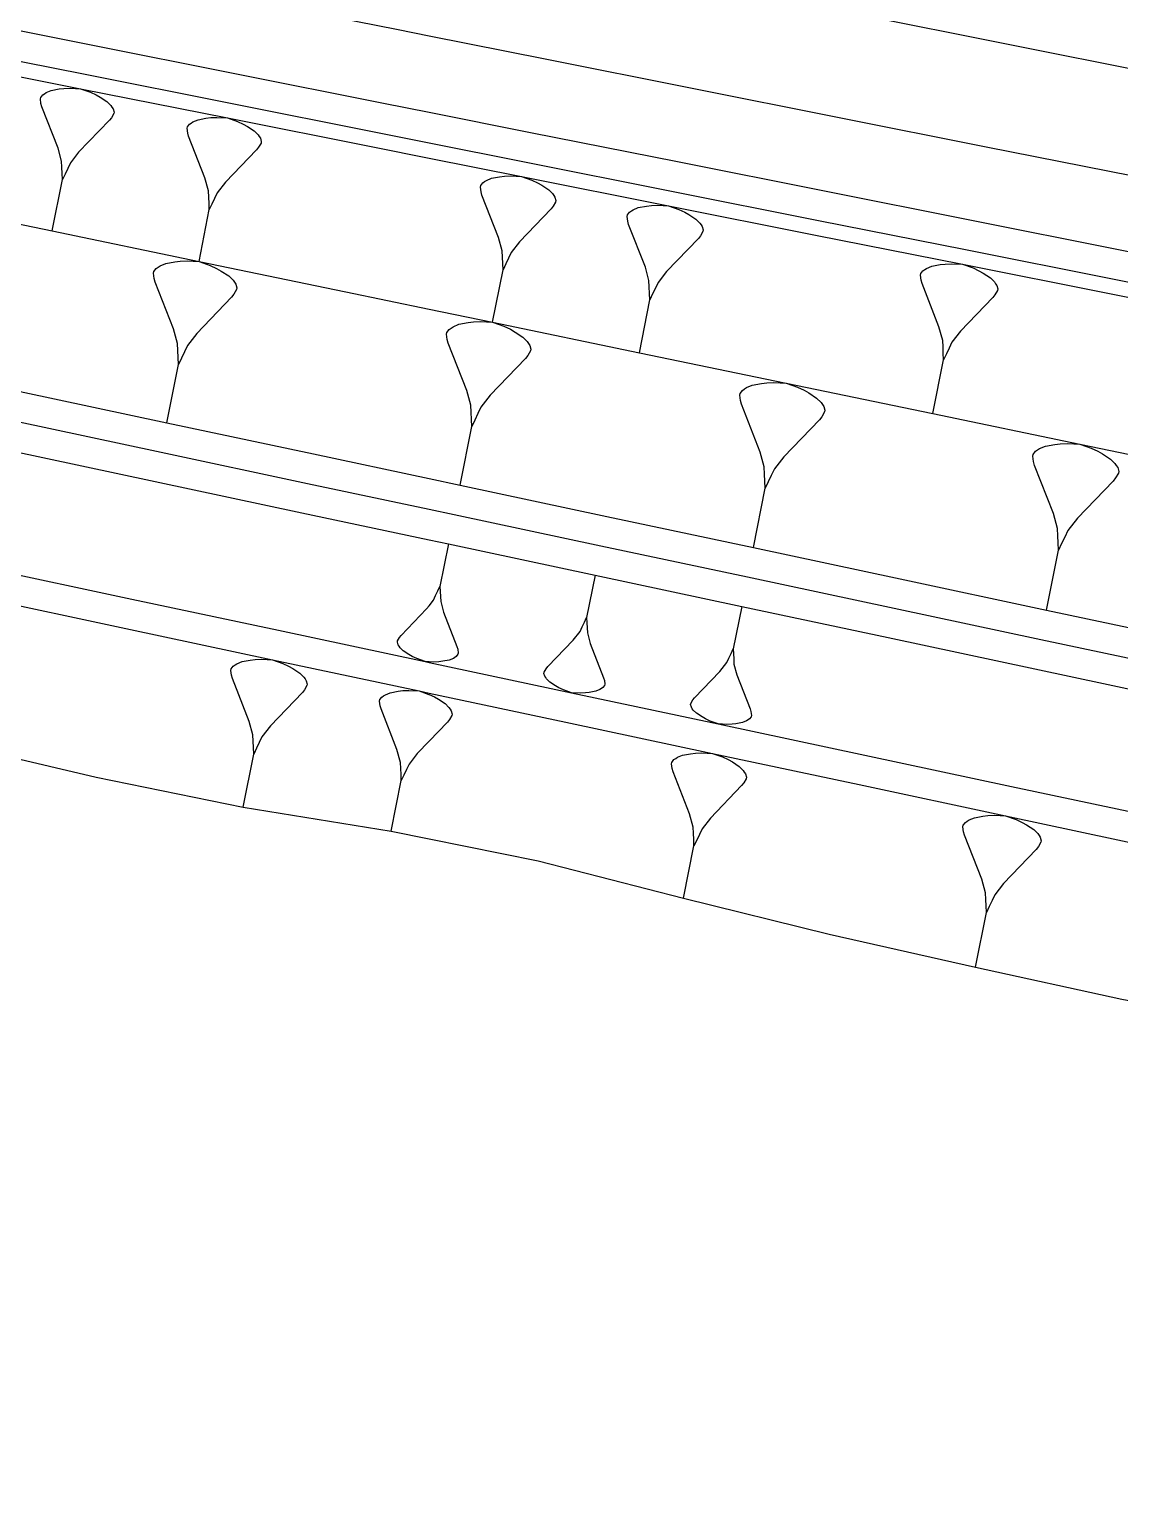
# Model space of a CAD drawing. Extents: x 388537 to 389570, y 804803 to 804975.
# Drawn here: x 389386.67 to 389423.03, y 804810.63 to 804859.61 of the extents above; entities that cross this region are included whole.
import ezdxf

# ---------------------------------------------------------------- set-up
doc = ezdxf.new("R2010")
doc.units = 0
doc.layers.get('0').update_dxf_attribs({"linetype": 'CONTINUOUS'})

msp = doc.modelspace()

# ---------------------------------------------------------------- linework, layer by layer
at = {"color": 7}
for p, q in [((389387.0428, 804857.3352), (389387.1112, 804857.4233)), ((389387.1112, 804857.4233), (389387.1698, 804857.4625)), ((389387.1698, 804857.4625), (389387.2285, 804857.5017)), ((389387.2285, 804857.5017), (389387.3948, 804857.5703)), ((389387.3948, 804857.5703), (389387.6588, 804857.6194)), ((389387.6588, 804857.6194), (389387.8153, 804857.6391)), ((389387.8153, 804857.6391), (389388.0208, 804857.6491)), ((389388.0208, 804857.6491), (389388.373, 804857.6298)), ((389388.373, 804857.6298), (389388.7057, 804857.5127)), ((389388.7057, 804857.5127), (389388.8916, 804857.4248)), ((389388.8916, 804857.4248), (389389.0286, 804857.3467)), ((389387.033, 804857.2863), (389387.0428, 804857.3352)), ((389387.0527, 804857.1298), (389387.033, 804857.2863)), ((389387.0822, 804857.0222), (389387.0527, 804857.1298)), ((389387.6214, 804855.6433), (389387.0822, 804857.0222)), ((389389.0286, 804857.3467), (389389.2538, 804857.2001)), ((389389.2538, 804857.2001), (389389.381, 804857.0731)), ((389389.381, 804857.0731), (389389.4202, 804857.0144)), ((389389.4202, 804857.0144), (389389.4594, 804856.9557)), ((389389.4594, 804856.9557), (389389.4888, 804856.8481)), ((389389.3326, 804856.5741), (389388.3063, 804855.5069)), ((389389.401, 804856.6622), (389389.3326, 804856.5741)), ((389389.4791, 804856.7992), (389389.401, 804856.6622)), ((389389.4888, 804856.8481), (389389.4791, 804856.7992)), ((389391.9355, 804856.3563), (389392.0044, 804856.4452)), ((389392.0044, 804856.4452), (389392.0636, 804856.4847)), ((389392.0636, 804856.4847), (389392.1227, 804856.5242)), ((389392.1227, 804856.5242), (389392.2904, 804856.5934)), ((389392.2904, 804856.5934), (389392.5566, 804856.6429)), ((389392.5566, 804856.6429), (389392.7145, 804856.6628)), ((389392.7145, 804856.6628), (389392.9216, 804856.6728)), ((389392.9216, 804856.6728), (389393.2767, 804856.6534)), ((389393.2767, 804856.6534), (389393.6122, 804856.5353)), ((389393.6122, 804856.5353), (389393.7996, 804856.4467)), ((389393.7996, 804856.4467), (389393.9378, 804856.3679)), ((389391.9257, 804856.307), (389391.9355, 804856.3563)), ((389391.9455, 804856.1492), (389391.9257, 804856.307)), ((389391.9752, 804856.0407), (389391.9455, 804856.1492)), ((389392.5189, 804854.6504), (389391.9752, 804856.0407)), ((389393.9378, 804856.3679), (389394.1648, 804856.2201)), ((389394.1648, 804856.2201), (389394.2931, 804856.092)), ((389394.2931, 804856.092), (389394.3326, 804856.0328)), ((389394.3326, 804856.0328), (389394.3721, 804855.9737)), ((389394.3721, 804855.9737), (389394.4018, 804855.8652)), ((389387.7391, 804855.213), (389387.6214, 804855.6433)), ((389388.3063, 804855.5069), (389388.0327, 804855.1545)), ((389394.2442, 804855.5889), (389393.2094, 804854.5129)), ((389394.3132, 804855.6777), (389394.2442, 804855.5889)), ((389394.392, 804855.8159), (389394.3132, 804855.6777)), ((389394.4018, 804855.8652), (389394.392, 804855.8159)), ((389387.7491, 804855.0075), (389387.7391, 804855.213)), ((389387.759, 804854.8021), (389387.7491, 804855.0075)), ((389387.9448, 804854.9686), (389387.8569, 804854.7826)), ((389388.0327, 804855.1545), (389387.9448, 804854.9686)), ((389387.428, 804852.8844), (389387.769, 804854.5967)), ((389387.769, 804854.5967), (389387.759, 804854.8021)), ((389387.8569, 804854.7826), (389387.769, 804854.5967)), ((389392.6376, 804854.2165), (389392.5189, 804854.6504)), ((389393.2094, 804854.5129), (389392.9336, 804854.1576)), ((389401.7209, 804854.3985), (389401.791, 804854.4888)), ((389401.791, 804854.4888), (389401.8511, 804854.529)), ((389401.8511, 804854.529), (389401.9112, 804854.5691)), ((389401.9112, 804854.5691), (389402.0816, 804854.6395)), ((389402.0816, 804854.6395), (389402.3523, 804854.6898)), ((389402.3523, 804854.6898), (389402.5127, 804854.71)), ((389402.5127, 804854.71), (389402.7232, 804854.7202)), ((389402.7232, 804854.7202), (389403.0841, 804854.7005)), ((389403.0841, 804854.7005), (389403.4251, 804854.5804)), ((389403.4251, 804854.5804), (389403.6157, 804854.4904)), ((389403.6157, 804854.4904), (389403.7561, 804854.4103)), ((389392.6476, 804854.0094), (389392.6376, 804854.2165)), ((389392.6577, 804853.8022), (389392.6476, 804854.0094)), ((389392.8449, 804853.9701), (389392.7563, 804853.7826)), ((389392.9336, 804854.1576), (389392.8449, 804853.9701)), ((389401.7109, 804854.3484), (389401.7209, 804854.3985)), ((389401.7311, 804854.188), (389401.7109, 804854.3484)), ((389401.7612, 804854.0777), (389401.7311, 804854.188)), ((389402.3139, 804852.6645), (389401.7612, 804854.0777)), ((389403.7561, 804854.4103), (389403.9869, 804854.2601)), ((389403.9869, 804854.2601), (389404.1173, 804854.1299)), ((389404.1173, 804854.1299), (389404.1575, 804854.0697)), ((389404.1575, 804854.0697), (389404.1976, 804854.0096)), ((389404.1976, 804854.0096), (389404.2278, 804853.8994)), ((389392.3239, 804851.8686), (389392.6677, 804853.5951)), ((389392.6677, 804853.5951), (389392.6577, 804853.8022)), ((389392.7563, 804853.7826), (389392.6677, 804853.5951)), ((389404.0676, 804853.6185), (389403.0158, 804852.5248)), ((389404.1377, 804853.7088), (389404.0676, 804853.6185)), ((389404.2178, 804853.8492), (389404.1377, 804853.7088)), ((389404.2278, 804853.8994), (389404.2178, 804853.8492)), ((389406.6136, 804853.4196), (389406.6842, 804853.5107)), ((389406.6842, 804853.5107), (389406.7449, 804853.5511)), ((389406.7449, 804853.5511), (389406.8055, 804853.5916)), ((389406.8055, 804853.5916), (389406.9772, 804853.6625)), ((389406.9772, 804853.6625), (389407.2501, 804853.7133)), ((389407.2501, 804853.7133), (389407.4118, 804853.7336)), ((389407.4118, 804853.7336), (389407.624, 804853.7439)), ((389407.624, 804853.7439), (389407.9879, 804853.724)), ((389407.9879, 804853.724), (389408.3316, 804853.603)), ((389408.3316, 804853.603), (389408.5237, 804853.5122)), ((389408.5237, 804853.5122), (389408.6653, 804853.4315)), ((389406.6035, 804853.3691), (389406.6136, 804853.4196)), ((389406.6239, 804853.2074), (389406.6035, 804853.3691)), ((389406.6543, 804853.0963), (389406.6239, 804853.2074)), ((389407.2114, 804851.6716), (389406.6543, 804853.0963)), ((389408.6653, 804853.4315), (389408.8979, 804853.2801)), ((389408.8979, 804853.2801), (389409.0294, 804853.1488)), ((389409.0294, 804853.1488), (389409.0699, 804853.0882)), ((389409.0699, 804853.0882), (389409.1103, 804853.0276)), ((389409.1103, 804853.0276), (389409.1408, 804852.9164)), ((389402.4345, 804852.2235), (389402.3139, 804852.6645)), ((389403.0158, 804852.5248), (389402.7354, 804852.1636)), ((389408.9793, 804852.6333), (389407.919, 804851.5307)), ((389409.05, 804852.7243), (389408.9793, 804852.6333)), ((389409.1307, 804852.8659), (389409.05, 804852.7243)), ((389409.1408, 804852.9164), (389409.1307, 804852.8659)), ((389402.4447, 804852.013), (389402.4345, 804852.2235)), ((389402.455, 804851.8024), (389402.4447, 804852.013)), ((389402.7354, 804852.1636), (389402.6453, 804851.973)), ((389390.8043, 804851.4791), (389390.8153, 804851.5345)), ((389390.8153, 804851.5345), (389390.8929, 804851.6345)), ((389390.8929, 804851.6345), (389390.9595, 804851.6789)), ((389390.9595, 804851.6789), (389391.026, 804851.7233)), ((389391.026, 804851.7233), (389391.2145, 804851.8011)), ((389391.2145, 804851.8011), (389391.514, 804851.8569)), ((389391.514, 804851.8569), (389391.6915, 804851.8792)), ((389391.6915, 804851.8792), (389391.9245, 804851.8905)), ((389391.9245, 804851.8905), (389392.3239, 804851.8686)), ((389392.3239, 804851.8686), (389392.7013, 804851.7358)), ((389392.7013, 804851.7358), (389392.9122, 804851.6362)), ((389392.9122, 804851.6362), (389393.0676, 804851.5475)), ((389393.0676, 804851.5475), (389393.3229, 804851.3813)), ((389402.1157, 804849.8371), (389402.4652, 804851.5919)), ((389402.4652, 804851.5919), (389402.455, 804851.8024)), ((389402.5552, 804851.7825), (389402.4652, 804851.5919)), ((389402.6453, 804851.973), (389402.5552, 804851.7825)), ((389407.333, 804851.227), (389407.2114, 804851.6716)), ((389407.919, 804851.5307), (389407.6363, 804851.1666)), ((389416.399, 804851.4619), (389416.4708, 804851.5543)), ((389416.4708, 804851.5543), (389416.5324, 804851.5955)), ((389416.5324, 804851.5955), (389416.5939, 804851.6366)), ((389416.5939, 804851.6366), (389416.7685, 804851.7086)), ((389416.7685, 804851.7086), (389417.0457, 804851.7602)), ((389417.0457, 804851.7602), (389417.21, 804851.7809)), ((389417.21, 804851.7809), (389417.4256, 804851.7913)), ((389417.4256, 804851.7913), (389417.7953, 804851.7711)), ((389417.7953, 804851.7711), (389418.1446, 804851.6482)), ((389418.1446, 804851.6482), (389418.3398, 804851.5559)), ((389418.3398, 804851.5559), (389418.4836, 804851.4739)), ((389390.8266, 804851.3016), (389390.8043, 804851.4791)), ((389390.86, 804851.1795), (389390.8266, 804851.3016)), ((389391.4715, 804849.6157), (389390.86, 804851.1795)), ((389393.3229, 804851.3813), (389393.4672, 804851.2372)), ((389393.4672, 804851.2372), (389393.5117, 804851.1707)), ((389393.5117, 804851.1707), (389393.5561, 804851.1042)), ((389393.5561, 804851.1042), (389393.5895, 804850.9821)), ((389407.3433, 804851.0148), (389407.333, 804851.227)), ((389407.3536, 804850.8025), (389407.3433, 804851.0148)), ((389407.6363, 804851.1666), (389407.5455, 804850.9745)), ((389416.3887, 804851.4105), (389416.399, 804851.4619)), ((389416.4094, 804851.2462), (389416.3887, 804851.4105)), ((389416.4403, 804851.1333), (389416.4094, 804851.2462)), ((389417.0064, 804849.6858), (389416.4403, 804851.1333)), ((389418.4836, 804851.4739), (389418.7199, 804851.32)), ((389418.7199, 804851.32), (389418.8536, 804851.1867)), ((389418.8536, 804851.1867), (389418.8947, 804851.1251)), ((389418.8947, 804851.1251), (389418.9358, 804851.0635)), ((389418.9358, 804851.0635), (389418.9667, 804850.9506)), ((389393.4122, 804850.6713), (389392.2483, 804849.461)), ((389393.4898, 804850.7713), (389393.4122, 804850.6713)), ((389393.5784, 804850.9267), (389393.4898, 804850.7713)), ((389393.5895, 804850.9821), (389393.5784, 804850.9267)), ((389407.0116, 804848.8213), (389407.3639, 804850.5903)), ((389407.3639, 804850.5903), (389407.3536, 804850.8025)), ((389407.4547, 804850.7824), (389407.3639, 804850.5903)), ((389407.5455, 804850.9745), (389407.4547, 804850.7824)), ((389418.8027, 804850.6629), (389417.7253, 804849.5426)), ((389418.8745, 804850.7554), (389418.8027, 804850.6629)), ((389418.9565, 804850.8992), (389418.8745, 804850.7554)), ((389418.9667, 804850.9506), (389418.9565, 804850.8992)), ((389391.6051, 804849.1277), (389391.4715, 804849.6157)), ((389400.5928, 804849.4998), (389400.6711, 804849.6006)), ((389400.6711, 804849.6006), (389400.7383, 804849.6455)), ((389400.7383, 804849.6455), (389400.8054, 804849.6904)), ((389400.8054, 804849.6904), (389400.9958, 804849.7689)), ((389400.9958, 804849.7689), (389401.2981, 804849.8252)), ((389401.2981, 804849.8252), (389401.4773, 804849.8477)), ((389401.4773, 804849.8477), (389401.7125, 804849.8591)), ((389401.7125, 804849.8591), (389402.1157, 804849.8371)), ((389402.1157, 804849.8371), (389402.4966, 804849.703)), ((389402.4966, 804849.703), (389402.7095, 804849.6024)), ((389402.7095, 804849.6024), (389402.8664, 804849.5129)), ((389417.13, 804849.234), (389417.0064, 804849.6858)), ((389417.7253, 804849.5426), (389417.4381, 804849.1727)), ((389391.6164, 804848.8947), (389391.6051, 804849.1277)), ((389391.938, 804849.0614), (389391.8383, 804848.8505)), ((389392.2483, 804849.461), (389391.938, 804849.0614)), ((389400.5816, 804849.4438), (389400.5928, 804849.4998)), ((389400.6042, 804849.2646), (389400.5816, 804849.4438)), ((389400.6379, 804849.1414), (389400.6042, 804849.2646)), ((389401.2552, 804847.5627), (389400.6379, 804849.1414)), ((389402.8664, 804849.5129), (389403.1242, 804849.3451)), ((389403.1242, 804849.3451), (389403.2699, 804849.1996)), ((389403.2699, 804849.1996), (389403.3147, 804849.1325)), ((389403.3147, 804849.1325), (389403.3596, 804849.0653)), ((389403.3596, 804849.0653), (389403.3933, 804848.9421)), ((389417.1404, 804849.0184), (389417.13, 804849.234)), ((389417.4381, 804849.1727), (389417.3458, 804848.9775)), ((389391.6277, 804848.6617), (389391.6164, 804848.8947)), ((389391.639, 804848.4287), (389391.6277, 804848.6617)), ((389391.7386, 804848.6396), (389391.639, 804848.4287)), ((389391.8383, 804848.8505), (389391.7386, 804848.6396)), ((389403.2144, 804848.6284), (389402.0394, 804847.4066)), ((389403.2927, 804848.7292), (389403.2144, 804848.6284)), ((389403.3821, 804848.8861), (389403.2927, 804848.7292)), ((389403.3933, 804848.9421), (389403.3821, 804848.8861)), ((389416.8034, 804846.7897), (389417.1613, 804848.5871)), ((389417.1509, 804848.8027), (389417.1404, 804849.0184)), ((389417.1613, 804848.5871), (389417.1509, 804848.8027)), ((389417.2536, 804848.7823), (389417.1613, 804848.5871)), ((389417.3458, 804848.9775), (389417.2536, 804848.7823)), ((389391.2523, 804846.4868), (389391.639, 804848.4287)), ((389410.4493, 804847.5668), (389410.5171, 804847.6121)), ((389410.5171, 804847.6121), (389410.5849, 804847.6574)), ((389410.5849, 804847.6574), (389410.777, 804847.7367)), ((389410.777, 804847.7367), (389411.0822, 804847.7935)), ((389411.0822, 804847.7935), (389411.2631, 804847.8162)), ((389411.2631, 804847.8162), (389411.5005, 804847.8277)), ((389411.5005, 804847.8277), (389411.9075, 804847.8055)), ((389411.9075, 804847.8055), (389412.292, 804847.6701)), ((389412.292, 804847.6701), (389412.5069, 804847.5686)), ((389401.39, 804847.07), (389401.2552, 804847.5627)), ((389402.0394, 804847.4066), (389401.7261, 804847.0031)), ((389410.359, 804847.4085), (389410.3702, 804847.465)), ((389410.3817, 804847.2276), (389410.359, 804847.4085)), ((389410.3702, 804847.465), (389410.4493, 804847.5668)), ((389410.4158, 804847.1033), (389410.3817, 804847.2276)), ((389411.0389, 804845.5097), (389410.4158, 804847.1033)), ((389412.5069, 804847.5686), (389412.6653, 804847.4782)), ((389412.6653, 804847.4782), (389412.9254, 804847.3089)), ((389412.9254, 804847.3089), (389413.0725, 804847.162)), ((389413.0725, 804847.162), (389413.1178, 804847.0942)), ((389413.1178, 804847.0942), (389413.1631, 804847.0264)), ((389401.4014, 804846.8348), (389401.39, 804847.07)), ((389401.4128, 804846.5996), (389401.4014, 804846.8348)), ((389401.4242, 804846.3644), (389401.4128, 804846.5996)), ((389401.6255, 804846.7902), (389401.5249, 804846.5773)), ((389401.7261, 804847.0031), (389401.6255, 804846.7902)), ((389413.0955, 804846.6872), (389413.0165, 804846.5854)), ((389413.1859, 804846.8456), (389413.0955, 804846.6872)), ((389413.1631, 804847.0264), (389413.1971, 804846.9021)), ((389413.1971, 804846.9021), (389413.1859, 804846.8456)), ((389401.0339, 804844.4041), (389401.4242, 804846.3644)), ((389401.5249, 804846.5773), (389401.4242, 804846.3644)), ((389413.0165, 804846.5854), (389411.8304, 804845.3521)), ((389420.2959, 804845.5787), (389420.3643, 804845.6244)), ((389420.3643, 804845.6244), (389420.5582, 804845.7045)), ((389420.5582, 804845.7045), (389420.8663, 804845.7618)), ((389420.8663, 804845.7618), (389421.0489, 804845.7847)), ((389421.0489, 804845.7847), (389421.2885, 804845.7964)), ((389421.2885, 804845.7964), (389421.6993, 804845.7739)), ((389421.6993, 804845.7739), (389422.0874, 804845.6373)), ((389422.0874, 804845.6373), (389422.3043, 804845.5348)), ((389411.175, 804845.0124), (389411.0389, 804845.5097)), ((389411.8304, 804845.3521), (389411.5142, 804844.9448)), ((389420.1363, 804845.3732), (389420.1477, 804845.4302)), ((389420.1593, 804845.1906), (389420.1363, 804845.3732)), ((389420.1477, 804845.4302), (389420.2275, 804845.533)), ((389420.1936, 804845.0651), (389420.1593, 804845.1906)), ((389420.2275, 804845.533), (389420.2959, 804845.5787)), ((389422.3043, 804845.5348), (389422.4641, 804845.4436)), ((389422.4641, 804845.4436), (389422.7267, 804845.2727)), ((389422.7267, 804845.2727), (389422.8752, 804845.1244)), ((389411.1865, 804844.7749), (389411.175, 804845.0124)), ((389411.198, 804844.5375), (389411.1865, 804844.7749)), ((389411.4127, 804844.7299), (389411.3111, 804844.515)), ((389411.5142, 804844.9448), (389411.4127, 804844.7299)), ((389420.8226, 804843.4567), (389420.1936, 804845.0651)), ((389422.8984, 804844.6452), (389422.8186, 804844.5424)), ((389422.8752, 804845.1244), (389422.9209, 804845.056)), ((389422.9896, 804844.805), (389422.8984, 804844.6452)), ((389422.9209, 804845.056), (389422.9666, 804844.9876)), ((389422.9666, 804844.9876), (389423.0009, 804844.8621)), ((389423.0009, 804844.8621), (389422.9896, 804844.805)), ((389410.8155, 804842.3213), (389411.2095, 804844.3001)), ((389411.2095, 804844.3001), (389411.198, 804844.5375)), ((389411.3111, 804844.515), (389411.2095, 804844.3001)), ((389422.8186, 804844.5424), (389421.6215, 804843.2976)), ((389420.9599, 804842.9547), (389420.8226, 804843.4567)), ((389421.6215, 804843.2976), (389421.3023, 804842.8865)), ((389420.9716, 804842.7151), (389420.9599, 804842.9547)), ((389420.9832, 804842.4755), (389420.9716, 804842.7151)), ((389421.3023, 804842.8865), (389421.1998, 804842.6696)), ((389400.6433, 804842.4426), (389400.3615, 804841.0274)), ((389420.5971, 804840.2386), (389420.9948, 804842.2358)), ((389420.9948, 804842.2358), (389420.9832, 804842.4755)), ((389421.0973, 804842.4527), (389420.9948, 804842.2358)), ((389421.1998, 804842.6696), (389421.0973, 804842.4527)), ((389405.5341, 804841.4012), (389405.2523, 804839.986)), ((389400.1436, 804840.5663), (389400.2162, 804840.72)), ((389400.2162, 804840.72), (389400.2889, 804840.8737)), ((389400.2889, 804840.8737), (389400.3615, 804841.0274)), ((389400.3615, 804841.0274), (389400.3697, 804840.8576)), ((389400.3697, 804840.8576), (389400.378, 804840.6878)), ((389399.0692, 804839.393), (389399.9174, 804840.275)), ((389399.9174, 804840.275), (389400, 804840.3814)), ((389400, 804840.3814), (389400.1436, 804840.5663)), ((389400.378, 804840.6878), (389400.3862, 804840.518)), ((389400.3862, 804840.518), (389400.4835, 804840.1623)), ((389410.4249, 804840.3598), (389410.1431, 804838.9446)), ((389400.4835, 804840.1623), (389400.9292, 804839.0226)), ((389405.107, 804839.6786), (389405.1797, 804839.8323)), ((389405.1797, 804839.8323), (389405.2523, 804839.986)), ((389405.2523, 804839.986), (389405.2605, 804839.8162)), ((389405.2605, 804839.8162), (389405.2688, 804839.6464)), ((389398.948, 804839.2069), (389399.0126, 804839.3202)), ((389399.0126, 804839.3202), (389399.0692, 804839.393)), ((389404.8082, 804839.2336), (389405.0344, 804839.5249)), ((389405.0344, 804839.5249), (389405.107, 804839.6786)), ((389405.2688, 804839.6464), (389405.277, 804839.4766)), ((389405.277, 804839.4766), (389405.3743, 804839.1209)), ((389398.94, 804839.1665), (389398.948, 804839.2069)), ((389398.9643, 804839.0775), (389398.94, 804839.1665)), ((389398.9967, 804839.0291), (389398.9643, 804839.0775)), ((389399.0291, 804838.9806), (389398.9967, 804839.0291)), ((389399.1343, 804838.8755), (389399.0291, 804838.9806)), ((389399.3204, 804838.7544), (389399.1343, 804838.8755)), ((389400.9617, 804838.7639), (389400.9052, 804838.6911)), ((389400.9292, 804839.0226), (389400.9535, 804838.9337)), ((389400.9535, 804838.9337), (389400.9698, 804838.8043)), ((389400.9698, 804838.8043), (389400.9617, 804838.7639)), ((389403.96, 804838.3516), (389404.8082, 804839.2336)), ((389405.3743, 804839.1209), (389405.82, 804837.9812)), ((389409.9978, 804838.6372), (389410.0704, 804838.7909)), ((389410.0704, 804838.7909), (389410.1431, 804838.9446)), ((389410.1431, 804838.9446), (389410.1513, 804838.7748)), ((389410.1513, 804838.7748), (389410.1595, 804838.605)), ((389393.3862, 804838.2247), (389393.3963, 804838.2755)), ((389393.3963, 804838.2755), (389393.4673, 804838.3668)), ((389393.4673, 804838.3668), (389393.5281, 804838.4075)), ((389393.5281, 804838.4075), (389393.589, 804838.4481)), ((389393.589, 804838.4481), (389393.7615, 804838.5193)), ((389393.7615, 804838.5193), (389394.0354, 804838.5703)), ((389394.0354, 804838.5703), (389394.1978, 804838.5907)), ((389394.1978, 804838.5907), (389394.4109, 804838.601)), ((389394.4109, 804838.601), (389394.7762, 804838.5811)), ((389394.7762, 804838.5811), (389395.1214, 804838.4596)), ((389395.1214, 804838.4596), (389395.3142, 804838.3684)), ((389395.3142, 804838.3684), (389395.4564, 804838.2873)), ((389395.4564, 804838.2873), (389395.6899, 804838.1353)), ((389399.4336, 804838.6898), (389399.3204, 804838.7544)), ((389399.5873, 804838.6172), (389399.4336, 804838.6898)), ((389399.8623, 804838.5204), (389399.5873, 804838.6172)), ((389400, 804838.5129), (389399.8623, 804838.5204)), ((389400.1534, 804838.5045), (389400, 804838.5129)), ((389400.3232, 804838.5127), (389400.1534, 804838.5045)), ((389400.4525, 804838.529), (389400.3232, 804838.5127)), ((389400.6708, 804838.5696), (389400.4525, 804838.529)), ((389400.8082, 804838.6263), (389400.6708, 804838.5696)), ((389400.8567, 804838.6587), (389400.8082, 804838.6263)), ((389400.9052, 804838.6911), (389400.8567, 804838.6587)), ((389403.8388, 804838.1655), (389403.9034, 804838.2788)), ((389403.9034, 804838.2788), (389403.96, 804838.3516)), ((389409.699, 804838.1922), (389409.9252, 804838.4835)), ((389409.9252, 804838.4835), (389409.9978, 804838.6372)), ((389410.1595, 804838.605), (389410.1678, 804838.4352)), ((389410.1678, 804838.4352), (389410.2651, 804838.0795)), ((389393.4067, 804838.0623), (389393.3862, 804838.2247)), ((389393.4372, 804837.9507), (389393.4067, 804838.0623)), ((389393.9965, 804836.5203), (389393.4372, 804837.9507)), ((389395.6899, 804838.1353), (389395.822, 804838.0035)), ((389395.822, 804838.0035), (389395.8626, 804837.9426)), ((389395.8626, 804837.9426), (389395.9032, 804837.8818)), ((389395.9032, 804837.8818), (389395.9338, 804837.7702)), ((389403.8308, 804838.1251), (389403.8388, 804838.1655)), ((389403.8551, 804838.0361), (389403.8308, 804838.1251)), ((389403.8875, 804837.9877), (389403.8551, 804838.0361)), ((389403.9199, 804837.9392), (389403.8875, 804837.9877)), ((389404.0251, 804837.8341), (389403.9199, 804837.9392)), ((389404.2112, 804837.713), (389404.0251, 804837.8341)), ((389405.82, 804837.9812), (389405.8443, 804837.8923)), ((389405.8443, 804837.8923), (389405.8606, 804837.7629)), ((389408.8507, 804837.3102), (389409.699, 804838.1922)), ((389410.2651, 804838.0795), (389410.7108, 804836.9398)), ((389395.7717, 804837.4859), (389394.707, 804836.3789)), ((389395.8426, 804837.5773), (389395.7717, 804837.4859)), ((389395.9237, 804837.7194), (389395.8426, 804837.5773)), ((389395.9338, 804837.7702), (389395.9237, 804837.7194)), ((389398.3558, 804837.2493), (389398.4233, 804837.3361)), ((389398.4233, 804837.3361), (389398.4811, 804837.3747)), ((389398.4811, 804837.3747), (389398.5389, 804837.4133)), ((389398.5389, 804837.4133), (389398.7028, 804837.481)), ((389398.7028, 804837.481), (389398.9631, 804837.5294)), ((389398.9631, 804837.5294), (389399.1174, 804837.5488)), ((389399.1174, 804837.5488), (389399.3199, 804837.5586)), ((389399.3199, 804837.5586), (389399.667, 804837.5396)), ((389399.667, 804837.5396), (389399.995, 804837.4242)), ((389399.995, 804837.4242), (389400, 804837.4218)), ((389400, 804837.4218), (389400.1782, 804837.3376)), ((389400.1782, 804837.3376), (389400.3133, 804837.2606)), ((389404.3244, 804837.6484), (389404.2112, 804837.713)), ((389404.4781, 804837.5758), (389404.3244, 804837.6484)), ((389404.7531, 804837.479), (389404.4781, 804837.5758)), ((389405.0442, 804837.4631), (389404.7531, 804837.479)), ((389405.214, 804837.4713), (389405.0442, 804837.4631)), ((389405.3433, 804837.4876), (389405.214, 804837.4713)), ((389405.5616, 804837.5282), (389405.3433, 804837.4876)), ((389405.699, 804837.5849), (389405.5616, 804837.5282)), ((389405.7475, 804837.6173), (389405.699, 804837.5849)), ((389405.796, 804837.6497), (389405.7475, 804837.6173)), ((389405.8525, 804837.7225), (389405.796, 804837.6497)), ((389405.8606, 804837.7629), (389405.8525, 804837.7225)), ((389408.7942, 804837.2374), (389408.8507, 804837.3102)), ((389398.3462, 804837.201), (389398.3558, 804837.2493)), ((389398.3657, 804837.0468), (389398.3462, 804837.201)), ((389398.3947, 804836.9407), (389398.3657, 804837.0468)), ((389398.9262, 804835.5815), (389398.3947, 804836.9407)), ((389400.3133, 804837.2606), (389400.5352, 804837.1161)), ((389400.5352, 804837.1161), (389400.6607, 804836.9908)), ((389400.6607, 804836.9908), (389400.6993, 804836.933)), ((389400.6993, 804836.933), (389400.7379, 804836.8752)), ((389400.7379, 804836.8752), (389400.7669, 804836.7692)), ((389408.7216, 804837.0837), (389408.7296, 804837.1241)), ((389408.7459, 804836.9947), (389408.7216, 804837.0837)), ((389408.7296, 804837.1241), (389408.7942, 804837.2374)), ((389408.7783, 804836.9463), (389408.7459, 804836.9947)), ((389408.8107, 804836.8978), (389408.7783, 804836.9463)), ((389408.9159, 804836.7927), (389408.8107, 804836.8978)), ((389410.7108, 804836.9398), (389410.7351, 804836.8509)), ((389410.7351, 804836.8509), (389410.7514, 804836.7215)), ((389394.1187, 804836.0739), (389393.9965, 804836.5203)), ((389394.707, 804836.3789), (389394.4232, 804836.0133)), ((389400.6129, 804836.499), (389400, 804835.8617)), ((389400.6803, 804836.5859), (389400.6129, 804836.499)), ((389400.7573, 804836.7209), (389400.6803, 804836.5859)), ((389400.7669, 804836.7692), (389400.7573, 804836.7209)), ((389409.1019, 804836.6716), (389408.9159, 804836.7927)), ((389409.2152, 804836.607), (389409.1019, 804836.6716)), ((389409.3689, 804836.5344), (389409.2152, 804836.607)), ((389409.6439, 804836.4376), (389409.3689, 804836.5344)), ((389409.935, 804836.4217), (389409.6439, 804836.4376)), ((389410.1048, 804836.4299), (389409.935, 804836.4217)), ((389410.2341, 804836.4462), (389410.1048, 804836.4299)), ((389410.4524, 804836.4868), (389410.2341, 804836.4462)), ((389410.5898, 804836.5435), (389410.4524, 804836.4868)), ((389410.6383, 804836.5759), (389410.5898, 804836.5435)), ((389410.6868, 804836.6083), (389410.6383, 804836.5759)), ((389410.7433, 804836.6811), (389410.6868, 804836.6083)), ((389410.7514, 804836.7215), (389410.7433, 804836.6811)), ((389394.129, 804835.8608), (389394.1187, 804836.0739)), ((389394.1394, 804835.6477), (389394.129, 804835.8608)), ((389394.4232, 804836.0133), (389394.332, 804835.8204)), ((389400, 804835.8617), (389399.6013, 804835.4471)), ((389393.796, 804833.6584), (389394.1497, 804835.4346)), ((389394.1497, 804835.4346), (389394.1394, 804835.6477)), ((389394.2409, 804835.6275), (389394.1497, 804835.4346)), ((389394.332, 804835.8204), (389394.2409, 804835.6275)), ((389399.0422, 804835.1574), (389398.9262, 804835.5815)), ((389399.6013, 804835.4471), (389399.3316, 804835.0997)), ((389408.285, 804835.3266), (389408.454, 804835.3963)), ((389408.454, 804835.3963), (389408.7225, 804835.4463)), ((389408.7225, 804835.4463), (389408.8817, 804835.4663)), ((389408.8817, 804835.4663), (389409.0905, 804835.4764)), ((389409.0905, 804835.4764), (389409.4486, 804835.4568)), ((389409.4486, 804835.4568), (389409.7869, 804835.3378)), ((389409.7869, 804835.3378), (389409.9759, 804835.2484)), ((389399.0521, 804834.9549), (389399.0422, 804835.1574)), ((389399.0619, 804834.7524), (389399.0521, 804834.9549)), ((389399.2449, 804834.9165), (389399.1583, 804834.7332)), ((389399.3316, 804835.0997), (389399.2449, 804834.9165)), ((389408.0863, 804835.1076), (389408.0962, 804835.1573)), ((389408.1063, 804834.9484), (389408.0863, 804835.1076)), ((389408.0962, 804835.1573), (389408.1657, 804835.2469)), ((389408.1362, 804834.8391), (389408.1063, 804834.9484)), ((389408.1657, 804835.2469), (389408.2254, 804835.2867)), ((389408.2254, 804835.2867), (389408.285, 804835.3266)), ((389409.9759, 804835.2484), (389410.1152, 804835.169)), ((389410.1152, 804835.169), (389410.3441, 804835.02)), ((389410.3441, 804835.02), (389410.4735, 804834.8908)), ((389410.4735, 804834.8908), (389410.5134, 804834.8311)), ((389398.7356, 804832.8621), (389399.0717, 804834.5499)), ((389399.0717, 804834.5499), (389399.0619, 804834.7524)), ((389399.1583, 804834.7332), (389399.0717, 804834.5499)), ((389408.6844, 804833.4371), (389408.1362, 804834.8391)), ((389410.4242, 804834.3835), (389409.3808, 804833.2985)), ((389410.4938, 804834.473), (389410.4242, 804834.3835)), ((389410.5732, 804834.6124), (389410.4938, 804834.473)), ((389410.5134, 804834.8311), (389410.5532, 804834.7715)), ((389410.5532, 804834.7715), (389410.5831, 804834.6621)), ((389410.5831, 804834.6621), (389410.5732, 804834.6124)), ((389408.8042, 804832.9996), (389408.6844, 804833.4371)), ((389418.4709, 804833.363), (389418.6373, 804833.3839)), ((389418.6373, 804833.3839), (389418.8557, 804833.3945)), ((389418.8557, 804833.3945), (389419.2302, 804833.374)), ((389419.2302, 804833.374), (389419.5839, 804833.2495)), ((389408.8143, 804832.7907), (389408.8042, 804832.9996)), ((389409.1026, 804832.9402), (389409.0132, 804832.7511)), ((389409.3808, 804833.2985), (389409.1026, 804832.9402)), ((389417.8055, 804833.0088), (389417.8158, 804833.0608)), ((389417.8264, 804832.8423), (389417.8055, 804833.0088)), ((389417.8158, 804833.0608), (389417.8886, 804833.1545)), ((389417.8886, 804833.1545), (389417.9509, 804833.1961)), ((389417.9509, 804833.1961), (389418.0133, 804833.2378)), ((389418.0133, 804833.2378), (389418.1901, 804833.3107)), ((389418.1901, 804833.3107), (389418.4709, 804833.363)), ((389419.5839, 804833.2495), (389419.7817, 804833.156)), ((389419.7817, 804833.156), (389419.9273, 804833.073)), ((389419.9273, 804833.073), (389420.1667, 804832.9171)), ((389420.1667, 804832.9171), (389420.302, 804832.782)), ((389408.8244, 804832.5819), (389408.8143, 804832.7907)), ((389408.8345, 804832.373), (389408.8244, 804832.5819)), ((389408.9239, 804832.5621), (389408.8345, 804832.373)), ((389409.0132, 804832.7511), (389408.9239, 804832.5621)), ((389417.8577, 804832.728), (389417.8264, 804832.8423)), ((389418.431, 804831.2618), (389417.8577, 804832.728)), ((389420.302, 804832.782), (389420.3437, 804832.7196)), ((389420.4063, 804832.4909), (389420.3232, 804832.3452)), ((389420.3437, 804832.7196), (389420.3854, 804832.6573)), ((389420.3854, 804832.6573), (389420.4167, 804832.5429)), ((389420.4167, 804832.5429), (389420.4063, 804832.4909)), ((389408.4879, 804830.6321), (389408.8345, 804832.373)), ((389420.2505, 804832.2515), (389419.1593, 804831.1168)), ((389420.3232, 804832.3452), (389420.2505, 804832.2515)), ((389418.5562, 804830.8042), (389418.431, 804831.2618)), ((389419.1593, 804831.1168), (389418.8683, 804830.7421)), ((389418.5668, 804830.5858), (389418.5562, 804830.8042)), ((389418.5774, 804830.3674), (389418.5668, 804830.5858)), ((389418.7749, 804830.5444), (389418.6814, 804830.3467)), ((389418.8683, 804830.7421), (389418.7749, 804830.5444)), ((389418.2255, 804828.3284), (389418.588, 804830.149)), ((389418.588, 804830.149), (389418.5774, 804830.3674)), ((389418.6814, 804830.3467), (389418.588, 804830.149))]:
    msp.add_line(p, q, dxfattribs=at)
at = {"color": 7, "linetype": 'CONTINUOUS'}
for points in [[(389300, 804879.3056), (389300.887, 804879.1289), (389305.7908, 804878.1525), (389310.6945, 804877.176), (389315.5982, 804876.1996), (389320.5019, 804875.2231), (389325.4057, 804874.2467), (389330.3094, 804873.2702), (389335.2131, 804872.2938), (389340.1169, 804871.3173), (389345.0206, 804870.3409), (389349.9243, 804869.3644), (389354.828, 804868.388), (389359.7318, 804867.4115), (389364.6355, 804866.4351), (389369.5392, 804865.4586), (389374.4429, 804864.4822), (389379.3467, 804863.5057), (389384.2504, 804862.5293), (389389.1541, 804861.5528), (389394.0579, 804860.5763), (389398.9616, 804859.5999), (389400, 804859.3931)], [(389300, 804872.3035), (389304.3261, 804870.7972), (389309.0938, 804869.1372), (389313.9896, 804868.1214), (389318.8855, 804867.1056), (389323.7814, 804866.0898), (389328.6773, 804865.074), (389333.5732, 804864.0582), (389338.4691, 804863.0424), (389343.365, 804862.0266), (389348.2609, 804861.0108), (389353.1568, 804859.995), (389358.0527, 804858.9792), (389362.9486, 804857.9634), (389367.8445, 804856.9476), (389372.7404, 804855.9318), (389377.6363, 804854.916), (389382.5322, 804853.9002), (389387.428, 804852.8844), (389392.3239, 804851.8686), (389397.2198, 804850.8529), (389400, 804850.276)], [(389300, 804864.5977), (389303.061, 804864.4439), (389308.1087, 804864.1903), (389312.9995, 804863.1489), (389317.8903, 804862.1075), (389322.7811, 804861.0661), (389327.6719, 804860.0248), (389332.5627, 804858.9834), (389337.4535, 804857.942), (389342.3443, 804856.9006), (389347.2351, 804855.8592), (389352.1259, 804854.8179), (389357.0167, 804853.7765), (389361.9075, 804852.7351), (389366.7983, 804851.6937), (389371.6891, 804850.6523), (389376.5799, 804849.611), (389381.4707, 804848.5696), (389386.3615, 804847.5282), (389391.2523, 804846.4868), (389396.1431, 804845.4454), (389400, 804844.6242)], [(389300, 804863.6071), (389302.8658, 804863.4632), (389307.9134, 804863.2095), (389312.8042, 804862.1681), (389317.695, 804861.1268), (389322.5858, 804860.0854), (389327.4766, 804859.044), (389332.3674, 804858.0026), (389337.2582, 804856.9613), (389342.149, 804855.9199), (389347.0398, 804854.8785), (389351.9306, 804853.8371), (389356.8214, 804852.7957), (389361.7122, 804851.7544), (389366.603, 804850.713), (389371.4938, 804849.6716), (389376.3846, 804848.6302), (389381.2754, 804847.5888), (389386.1662, 804846.5475), (389391.057, 804845.5061), (389395.9478, 804844.4647), (389400, 804843.6019)], [(389400, 804862.9618), (389404.5488, 804862.0561), (389409.4526, 804861.0796), (389414.3563, 804860.1032), (389419.26, 804859.1267), (389424.1637, 804858.1502), (389429.0675, 804857.1738), (389433.9712, 804856.1973), (389438.8749, 804855.2209), (389443.7786, 804854.2444), (389448.6824, 804853.268), (389449.1021, 804853.1844), (389453.4576, 804852.3166), (389453.5852, 804852.2912), (389458.4877, 804851.3132), (389463.39, 804850.3339), (389468.292, 804849.3535), (389473.1938, 804848.3718), (389478.0954, 804847.3889), (389482.9967, 804846.4047), (389487.8977, 804845.4193), (389492.7985, 804844.4328), (389497.6991, 804843.4449), (389500, 804842.9805)], [(389400, 804859.3931), (389403.8653, 804858.6234), (389408.769, 804857.647), (389413.6728, 804856.6705), (389418.5765, 804855.6941), (389423.4802, 804854.7176), (389428.3839, 804853.7412), (389433.2877, 804852.7647), (389438.1914, 804851.7883), (389443.0951, 804850.8118), (389447.9989, 804849.8354), (389448.4186, 804849.7518), (389452.7733, 804848.8842), (389452.9009, 804848.8587), (389457.8026, 804847.8809), (389462.704, 804846.9018), (389467.6052, 804845.9215), (389472.5061, 804844.94), (389477.4068, 804843.9573), (389482.3072, 804842.9733), (389487.2074, 804841.9881), (389492.1074, 804841.0017), (389497.0071, 804840.014), (389500, 804839.41)], [(389300, 804858.6554), (389301.8895, 804858.5606), (389306.9372, 804858.3072), (389311.828, 804857.2658), (389316.7188, 804856.2243), (389321.6096, 804855.1829), (389326.5004, 804854.1415), (389331.3912, 804853.1001), (389336.282, 804852.0587), (389341.1728, 804851.0173), (389346.0636, 804849.9759), (389350.9544, 804848.9345), (389355.8452, 804847.8931), (389360.736, 804846.8517), (389365.6268, 804845.8103), (389370.5175, 804844.7688), (389375.4083, 804843.7274), (389380.2991, 804842.686), (389385.1899, 804841.6446), (389390.0807, 804840.6032), (389394.9715, 804839.5618), (389399.8623, 804838.5204), (389400, 804838.4911)], [(389300, 804857.6649), (389301.6942, 804857.5798), (389306.7419, 804857.3264), (389311.6327, 804856.285), (389316.5235, 804855.2436), (389321.4143, 804854.2022), (389326.3051, 804853.1608), (389331.1959, 804852.1194), (389336.0867, 804851.078), (389340.9775, 804850.0366), (389345.8683, 804848.9951), (389350.7591, 804847.9537), (389355.6499, 804846.9123), (389360.5407, 804845.8709), (389365.4315, 804844.8295), (389370.3223, 804843.7881), (389375.213, 804842.7467), (389380.1038, 804841.7053), (389384.9946, 804840.6639), (389389.8854, 804839.6225), (389394.7762, 804838.5811), (389399.667, 804837.5396), (389400, 804837.4687)], [(389300, 804855.7892), (389301.3243, 804855.722), (389306.3538, 804855.377), (389311.2064, 804854.144), (389316.059, 804852.9109), (389320.9173, 804851.7062), (389325.779, 804850.5188), (389330.6353, 804849.3039), (389335.4916, 804848.0894), (389340.3393, 804846.8314), (389345.165, 804845.4634), (389349.9908, 804844.0954), (389354.776, 804842.5235), (389359.5632, 804840.962), (389364.4557, 804839.9292), (389369.3553, 804838.9321), (389374.3188, 804838.2557), (389379.2029, 804837.181), (389384.0279, 804835.8088), (389388.8981, 804834.6643), (389393.796, 804833.6584), (389398.7356, 804832.8621), (389400, 804832.6053)], [(389400, 804850.276), (389402.1157, 804849.8371), (389407.0116, 804848.8213), (389411.9075, 804847.8055), (389416.8034, 804846.7897), (389421.6993, 804845.7739), (389426.5952, 804844.7581)], [(389400, 804844.6242), (389401.0339, 804844.4041), (389405.9247, 804843.3627), (389410.8155, 804842.3213), (389415.7063, 804841.2799), (389420.5971, 804840.2386), (389425.4879, 804839.1972)], [(389400, 804843.6019), (389400.8386, 804843.4233), (389405.7294, 804842.3819), (389410.6202, 804841.3406), (389415.511, 804840.2992), (389420.4018, 804839.2578), (389425.2926, 804838.2164)], [(389400, 804838.4911), (389404.7531, 804837.479), (389409.6439, 804836.4376), (389414.5347, 804835.3962), (389419.4255, 804834.3548), (389424.3163, 804833.3134), (389429.2071, 804832.2719), (389434.0979, 804831.2305), (389438.9886, 804830.1891), (389443.8794, 804829.1477), (389444.298, 804829.0586), (389448.6367, 804828.1342), (389448.7638, 804828.1071), (389453.6475, 804827.0662), (389458.5313, 804826.0259), (389463.4151, 804824.9862), (389468.2991, 804823.947), (389473.1831, 804822.9084), (389478.0672, 804821.8703), (389482.9513, 804820.8327), (389487.8356, 804819.7957), (389492.7199, 804818.7593), (389497.6044, 804817.7234), (389500, 804817.2155)], [(389400, 804837.4687), (389404.5578, 804836.4982), (389409.4486, 804835.4568), (389414.3394, 804834.4154), (389419.2302, 804833.374), (389424.121, 804832.3326), (389429.0118, 804831.2912), (389433.9026, 804830.2498), (389438.7934, 804829.2084), (389443.6841, 804828.167), (389444.1027, 804828.0778), (389448.4412, 804827.1535), (389448.5683, 804827.1264), (389453.4518, 804826.0856), (389458.3353, 804825.0453), (389463.2189, 804824.0056), (389468.1026, 804822.9665), (389472.9863, 804821.9279), (389477.8702, 804820.8899), (389482.7541, 804819.8524), (389487.6381, 804818.8154), (389492.5222, 804817.779), (389497.4064, 804816.7431), (389500, 804816.1934)], [(389400, 804832.6053), (389403.6355, 804831.8666), (389408.4879, 804830.6321), (389413.3468, 804829.4306), (389418.2255, 804828.3284), (389423.1106, 804827.2585), (389428.0275, 804826.3481), (389432.9443, 804825.4376), (389437.8487, 804824.4642), (389442.7115, 804823.2825), (389443.1277, 804823.1814), (389447.445, 804822.1568), (389447.5717, 804822.1276), (389452.4476, 804821.0551), (389457.3406, 804820.0689), (389462.2379, 804819.1044), (389467.1363, 804818.1449), (389472.0008, 804817.0163), (389476.8652, 804815.8882), (389481.7277, 804814.7506), (389486.6013, 804813.6683), (389491.4579, 804812.5022), (389496.3689, 804811.606), (389500, 804810.6294)]]:
    msp.add_lwpolyline(points, dxfattribs=at)
at = {"color": 2, "linetype": 'CONTINUOUS'}
for points in [[(389300, 804876.7565), (389300.3988, 804876.6771), (389305.3025, 804875.7006), (389310.2063, 804874.7242), (389315.11, 804873.7477), (389320.0137, 804872.7713), (389324.9174, 804871.7948), (389329.8212, 804870.8184), (389334.7249, 804869.8419), (389339.6286, 804868.8655), (389344.5324, 804867.889), (389349.4361, 804866.9125), (389354.3398, 804865.9361), (389359.2435, 804864.9596), (389364.1473, 804863.9832), (389369.051, 804863.0067), (389373.9547, 804862.0303), (389378.8584, 804861.0538), (389383.7622, 804860.0774), (389388.6659, 804859.1009), (389393.5696, 804858.1245), (389398.4734, 804857.148), (389400, 804856.844)], [(389400, 804856.844), (389403.3771, 804856.1716), (389408.2808, 804855.1951), (389413.1845, 804854.2187), (389418.0883, 804853.2422), (389422.992, 804852.2658), (389427.8957, 804851.2893), (389432.7994, 804850.3129), (389437.7032, 804849.3364), (389442.6069, 804848.36), (389447.5106, 804847.3835), (389447.9303, 804847.2999), (389452.2845, 804846.4324), (389452.4121, 804846.407), (389457.3132, 804845.4293), (389462.214, 804844.4503), (389467.1145, 804843.4701), (389472.0149, 804842.4887), (389476.9149, 804841.5061), (389481.8148, 804840.5223), (389486.7143, 804839.5372), (389491.6137, 804838.5509), (389496.5128, 804837.5634), (389500, 804836.8596)]]:
    msp.add_lwpolyline(points, dxfattribs=at)
at = {"color": 1, "linetype": 'CONTINUOUS'}
for points in [[(389300, 804875.7368), (389300.2035, 804875.6963), (389305.1072, 804874.7199), (389310.011, 804873.7434), (389314.9147, 804872.767), (389319.8184, 804871.7905), (389324.7222, 804870.8141), (389329.6259, 804869.8376), (389334.5296, 804868.8612), (389339.4333, 804867.8847), (389344.3371, 804866.9083), (389349.2408, 804865.9318), (389354.1445, 804864.9554), (389359.0482, 804863.9789), (389363.952, 804863.0024), (389368.8557, 804862.026), (389373.7594, 804861.0495), (389378.6632, 804860.0731), (389383.5669, 804859.0966), (389388.4706, 804858.1202), (389393.3743, 804857.1437), (389398.2781, 804856.1673), (389400, 804855.8244)], [(389300, 804875.227), (389300.1059, 804875.2059), (389305.0096, 804874.2295), (389309.9133, 804873.253), (389314.8171, 804872.2766), (389319.7208, 804871.3001), (389324.6245, 804870.3237), (389329.5282, 804869.3472), (389334.432, 804868.3708), (389339.3357, 804867.3943), (389344.2394, 804866.4179), (389349.1431, 804865.4414), (389354.0469, 804864.465), (389358.9506, 804863.4885), (389363.8543, 804862.5121), (389368.7581, 804861.5356), (389373.6618, 804860.5592), (389378.5655, 804859.5827), (389383.4692, 804858.6063), (389388.373, 804857.6298), (389393.2767, 804856.6534), (389398.1804, 804855.6769), (389400, 804855.3146)], [(389300, 804862.6166), (389302.6705, 804862.4824), (389307.7181, 804862.2288), (389312.6089, 804861.1874), (389317.4997, 804860.146), (389322.3905, 804859.1046), (389327.2813, 804858.0633), (389332.1721, 804857.0219), (389337.0629, 804855.9805), (389341.9537, 804854.9391), (389346.8445, 804853.8977), (389351.7353, 804852.8564), (389356.6261, 804851.815), (389361.5169, 804850.7736), (389366.4077, 804849.7322), (389371.2985, 804848.6909), (389376.1893, 804847.6495), (389381.0801, 804846.6081), (389385.9709, 804845.5667), (389390.8617, 804844.5253), (389395.7525, 804843.484), (389400, 804842.5796)], [(389400, 804855.8244), (389403.1818, 804855.1908), (389408.0855, 804854.2144), (389412.9892, 804853.2379), (389417.893, 804852.2615), (389422.7967, 804851.285), (389427.7004, 804850.3086), (389432.6042, 804849.3321), (389437.5079, 804848.3557), (389442.4116, 804847.3792), (389447.3153, 804846.4028), (389447.735, 804846.3192), (389452.089, 804845.4517), (389452.2166, 804845.4263), (389457.1174, 804844.4486), (389462.018, 804843.4697), (389466.9183, 804842.4896), (389471.8184, 804841.5082), (389476.7182, 804840.5257), (389481.6178, 804839.5419), (389486.5171, 804838.5568), (389491.4162, 804837.5706), (389496.315, 804836.5831), (389500, 804835.8394)], [(389400, 804855.3146), (389403.0841, 804854.7005), (389407.9879, 804853.724), (389412.8916, 804852.7476), (389417.7953, 804851.7711), (389422.6991, 804850.7947), (389427.6028, 804849.8182), (389432.5065, 804848.8418), (389437.4102, 804847.8653), (389442.314, 804846.8889), (389447.2177, 804845.9124), (389447.6374, 804845.8288), (389451.9913, 804844.9614), (389452.1189, 804844.9359), (389457.0195, 804843.9583), (389461.92, 804842.9794), (389466.8202, 804841.9993), (389471.7201, 804841.018), (389476.6198, 804840.0354), (389481.5193, 804839.0517), (389486.4185, 804838.0667), (389491.3175, 804837.0804), (389496.2162, 804836.093), (389500, 804835.3293)], [(389400, 804842.5796), (389400.6433, 804842.4426), (389405.5341, 804841.4012), (389410.4249, 804840.3598), (389415.3157, 804839.3184), (389420.2065, 804838.2771), (389425.0973, 804837.2357)]]:
    msp.add_lwpolyline(points, dxfattribs=at)

doc.saveas('drawing.dxf')
